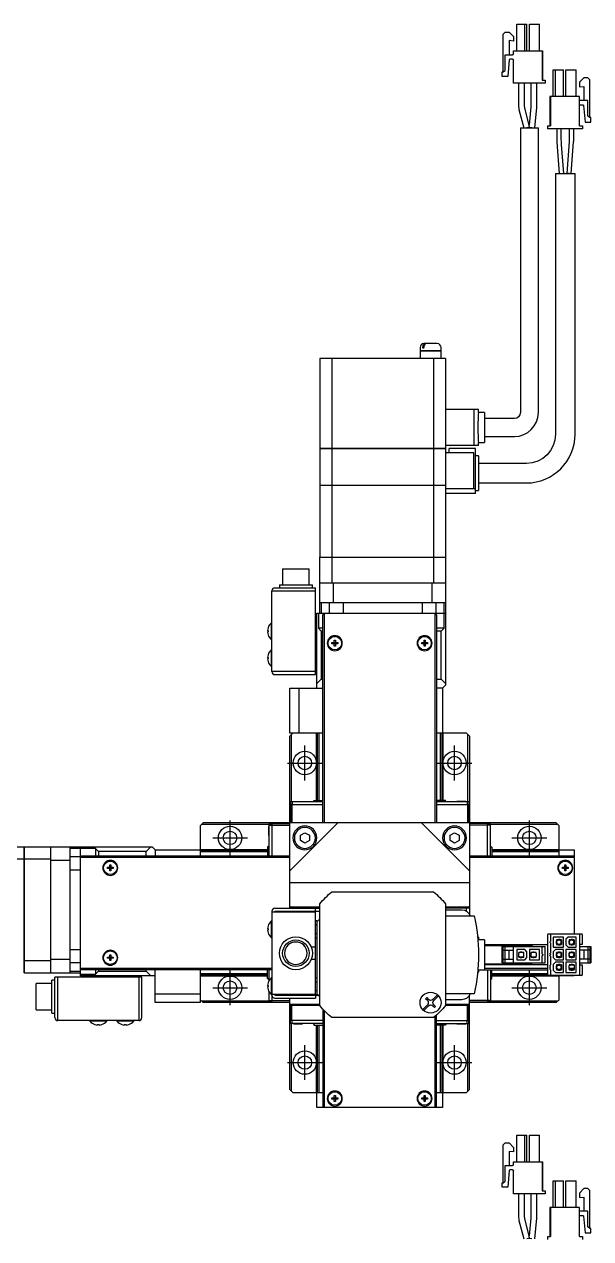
# Model space of a CAD drawing. Extents: x 0 to 1538, y -8 to 1191.
# Drawn here: x 565 to 754.3, y 785.2 to 1190.6 of the extents above; entities that cross this region are included whole.
import ezdxf

# ---------------------------------------------------------------- set-up
doc = ezdxf.new("R2010")
doc.units = 0
doc.header["$LTSCALE"] = 0.5
doc.linetypes.add('CENTER', pattern=[50.8, 31.75, -6.35, 6.35, -6.35])
doc.layers.add('MSM_CENTER', color=1, linetype='CENTER')
doc.layers.add('MSM_CONTINUOUS', color=7, linetype='CONTINUOUS')

msp = doc.modelspace()

# ---------------------------------------------------------------- linework, layer by layer
at = {"layer": 'MSM_CENTER'}
for p, q in [((658.76, 938.15), (658.76, 949.75)), ((708.76, 938.15), (708.76, 949.75)), ((652.96, 943.95), (664.56, 943.95)), ((702.96, 943.95), (714.56, 943.95)), ((633.76, 913.15), (633.76, 924.75)), ((733.76, 913.15), (733.76, 924.75)), ((627.96, 918.95), (639.56, 918.95)), ((727.96, 918.95), (739.56, 918.95)), ((633.76, 863.15), (633.76, 874.75)), ((733.76, 863.15), (733.76, 874.75)), ((627.96, 868.95), (639.56, 868.95)), ((727.96, 868.95), (739.56, 868.95)), ((658.76, 838.15), (658.76, 849.75)), ((708.76, 838.15), (708.76, 849.75)), ((652.96, 843.95), (664.56, 843.95)), ((702.96, 843.95), (714.56, 843.95))]:
    msp.add_line(p, q, dxfattribs=at)
at = {"layer": 'MSM_CONTINUOUS'}
for p, q in [((724.96, 1187.25), (725.66, 1187.95)), ((724.96, 1187.25), (725.66, 1187.95)), ((725.66, 1187.95), (726.96, 1187.95)), ((726.96, 1187.95), (728.46, 1186.45)), ((729.56, 1181.65), (729.56, 1190.55)), ((729.56, 1190.55), (732.96, 1190.55)), ((729.56, 1181.65), (729.56, 1190.55)), ((732.21, 1181.65), (732.21, 1190.55)), ((732.96, 1181.65), (732.96, 1190.55)), ((733.76, 1181.65), (733.76, 1190.55)), ((733.76, 1190.55), (737.16, 1190.55)), ((733.76, 1181.65), (733.76, 1190.55)), ((737.16, 1181.65), (737.16, 1190.55)), ((724.96, 1174.65), (724.96, 1187.25)), ((724.96, 1174.65), (724.96, 1187.25)), ((728.46, 1184.95), (726.96, 1185.09)), ((726.96, 1185.09), (726.96, 1180.4)), ((728.46, 1184.95), (726.96, 1185.09)), ((728.46, 1186.45), (728.46, 1184.95)), ((725.66, 1175.15), (725.66, 1180.4)), ((725.66, 1180.4), (728.16, 1180.4)), ((725.66, 1175.15), (725.66, 1180.4)), ((728.46, 1180.7), (728.46, 1181.65)), ((728.46, 1181.65), (738.31, 1181.65)), ((728.46, 1180.7), (728.46, 1181.65)), ((728.46, 1180.7), (728.46, 1180.7)), ((738.06, 1181.65), (738.06, 1171.95)), ((738.31, 1171.95), (738.31, 1181.65)), ((727.06, 1178.72), (726.58, 1173.15)), ((728.16, 1178.9), (727.26, 1178.9)), ((728.46, 1178.61), (728.46, 1178.6)), ((728.46, 1170.95), (728.46, 1178.6)), ((728.46, 1170.95), (728.46, 1178.6)), ((724.66, 1173.15), (724.66, 1174.65)), ((724.66, 1174.65), (724.96, 1174.65)), ((724.66, 1173.15), (724.66, 1174.65)), ((726.58, 1173.15), (724.66, 1173.15)), ((724.96, 1174.65), (725.66, 1175.15)), ((724.96, 1174.65), (725.66, 1175.15)), ((738.06, 1171.95), (739.06, 1171.95)), ((739.06, 1171.95), (739.06, 1170.95)), ((741.76, 1166.4), (741.76, 1175.3)), ((741.76, 1175.3), (745.16, 1175.3)), ((742.51, 1166.4), (742.51, 1175.3)), ((745.16, 1166.4), (745.16, 1175.3)), ((745.96, 1166.4), (745.96, 1175.3)), ((745.96, 1175.3), (749.36, 1175.3)), ((749.36, 1166.4), (749.36, 1175.3)), ((751.96, 1172.7), (750.46, 1171.2)), ((753.26, 1172.7), (751.96, 1172.7)), ((753.96, 1172), (753.26, 1172.7)), ((753.96, 1159.4), (753.96, 1172)), ((739.06, 1170.95), (728.46, 1170.95)), ((730.09, 1170.95), (730.09, 1163.6)), ((732.09, 1163.6), (732.09, 1170.95)), ((734.29, 1170.95), (734.29, 1163.05)), ((736.29, 1163.05), (736.29, 1170.95)), ((750.46, 1171.2), (750.46, 1169.7)), ((750.46, 1169.7), (751.96, 1169.84)), ((751.96, 1169.84), (751.96, 1165.15)), ((730.09, 1163.6), (730.28, 1162.08)), ((732.22, 1162.59), (732.09, 1163.6)), ((750.46, 1166.4), (740.61, 1166.4)), ((740.61, 1166.4), (740.61, 1156.7)), ((740.86, 1166.4), (740.86, 1156.7)), ((750.46, 1156.7), (750.46, 1166.4)), ((753.26, 1165.15), (750.76, 1165.15)), ((750.76, 1163.65), (751.66, 1163.65)), ((753.26, 1159.9), (753.26, 1165.15)), ((730.28, 1162.08), (731.88, 1155.95)), ((733.7, 1156.9), (732.22, 1162.59)), ((734.28, 1162.95), (733.7, 1156.9)), ((734.29, 1163.05), (734.28, 1162.95)), ((735.62, 1155.95), (736.28, 1162.76)), ((736.28, 1162.76), (736.29, 1163.05)), ((751.86, 1163.47), (752.35, 1157.9)), ((753.96, 1159.4), (753.26, 1159.9)), ((730.76, 1155.95), (736.76, 1155.95)), ((730.76, 1155.95), (730.76, 1060.95)), ((733.76, 1156.17), (732.91, 1155.95)), ((733.63, 1156.14), (733.62, 1156.05)), ((734.61, 1155.95), (733.62, 1156.05)), ((733.76, 1156.17), (733.7, 1156.9)), ((736.76, 1060.95), (736.76, 1155.95)), ((739.86, 1156.7), (739.86, 1155.7)), ((739.86, 1156.7), (740.86, 1156.7)), ((751.46, 1155.7), (739.86, 1155.7)), ((742.89, 1155.7), (742.89, 1152.1)), ((744.39, 1153.08), (744.39, 1155.7)), ((747.09, 1155.7), (747.09, 1152.08)), ((748.59, 1152.08), (748.59, 1155.7)), ((750.46, 1156.7), (751.46, 1156.7)), ((751.46, 1156.7), (751.46, 1155.7)), ((752.35, 1157.9), (754.26, 1157.9)), ((754.26, 1159.4), (753.96, 1159.4)), ((754.26, 1157.9), (754.26, 1159.4)), ((744.49, 1150.44), (744.39, 1153.08)), ((747.06, 1151.39), (746.27, 1140.76)), ((742.92, 1151.25), (743.76, 1140.7)), ((745.26, 1140.76), (744.49, 1150.44)), ((747.77, 1140.7), (748.56, 1151.27)), ((742.51, 1140.7), (749.01, 1140.7)), ((742.51, 1140.7), (742.51, 1053.7)), ((747.01, 1140.7), (746.27, 1140.76)), ((746.27, 1140.76), (746.29, 1140.7)), ((749.01, 1053.7), (749.01, 1140.7)), ((697.26, 1082.65), (697.26, 1081.5)), ((698.12, 1082.45), (698.12, 1082.65)), ((698.47, 1082.45), (698.12, 1082.45)), ((698.47, 1082.45), (698.47, 1082.65)), ((702.96, 1083.95), (698.56, 1083.95)), ((704.26, 1081.5), (704.26, 1082.65)), ((663.76, 1078.95), (663.76, 1049)), ((705.76, 1078.95), (663.76, 1078.95)), ((667.79, 1078.95), (667.79, 1049)), ((704.26, 1081.5), (697.26, 1081.5)), ((697.26, 1081.45), (697.26, 1078.95)), ((704.26, 1081.45), (697.26, 1081.45)), ((697.31, 1081.5), (697.31, 1081.45)), ((701.73, 1078.95), (701.73, 1049)), ((704.21, 1081.45), (704.21, 1081.5)), ((704.26, 1078.95), (704.26, 1081.45)), ((705.76, 1078.95), (705.76, 1049)), ((716.76, 1061.95), (705.76, 1061.95)), ((715.33, 1049.95), (715.33, 1061.95)), ((716.76, 1060.95), (716.76, 1061.95)), ((718.76, 1060.95), (716.76, 1060.95)), ((718.76, 1060.95), (718.76, 1050.95)), ((728.76, 1058.95), (718.76, 1058.95)), ((716.76, 1049.95), (716.76, 1050.95)), ((716.76, 1050.95), (718.76, 1050.95)), ((718.76, 1052.95), (728.76, 1052.95)), ((663.76, 1049), (705.76, 1049)), ((663.76, 1048.95), (663.76, 1036.7)), ((663.76, 1048.95), (705.76, 1048.95)), ((663.81, 1049), (663.81, 1048.95)), ((667.79, 1048.95), (667.79, 1036.7)), ((668.05, 1049), (668.05, 1048.95)), ((701.48, 1049), (701.48, 1048.95)), ((701.73, 1048.95), (701.73, 1036.7)), ((705.71, 1049), (705.71, 1048.95)), ((716.76, 1049.95), (705.76, 1049.95)), ((705.76, 1048.95), (705.76, 1012.7)), ((715.16, 1047.45), (705.76, 1047.45)), ((706.96, 1047.45), (706.96, 1048.95)), ((715.76, 1048.95), (706.96, 1048.95)), ((715.16, 1035.45), (715.16, 1047.45)), ((715.76, 1033.95), (715.76, 1048.95)), ((716.76, 1046.52), (715.76, 1046.52)), ((716.76, 1046.52), (716.76, 1034.88)), ((732.76, 1043.95), (716.76, 1043.95)), ((663.76, 1036.7), (705.76, 1036.7)), ((663.76, 1036.65), (663.76, 1012.7)), ((663.76, 1036.65), (705.76, 1036.65)), ((663.81, 1036.7), (663.81, 1036.65)), ((667.79, 1036.65), (667.79, 1012.7)), ((668.05, 1036.7), (668.05, 1036.65)), ((701.48, 1036.7), (701.48, 1036.65)), ((701.73, 1036.65), (701.73, 1012.7)), ((705.71, 1036.7), (705.71, 1036.65)), ((715.76, 1035.45), (705.76, 1035.45)), ((715.76, 1033.95), (705.76, 1033.95)), ((715.76, 1034.88), (716.76, 1034.88)), ((716.76, 1037.45), (732.76, 1037.45)), ((663.76, 1012.7), (705.76, 1012.7)), ((663.76, 1012.65), (705.76, 1012.65)), ((663.76, 993.95), (663.76, 1012.65)), ((663.81, 1012.7), (663.81, 1012.65)), ((667.79, 1012.65), (667.79, 1003.95)), ((668.05, 1012.7), (668.05, 1012.65)), ((701.48, 1012.7), (701.48, 1012.65)), ((701.73, 1012.65), (701.73, 1003.95)), ((705.71, 1012.7), (705.71, 1012.65)), ((705.76, 1012.65), (705.76, 969.95)), ((651.34, 1008.75), (660.19, 1008.75)), ((651.34, 1008.75), (651.34, 1003.45)), ((660.19, 1003.45), (660.19, 1008.75)), ((647.76, 974.45), (647.76, 1001.45)), ((647.76, 1001.45), (662.26, 1001.45)), ((648.76, 1002.45), (662.26, 1002.45)), ((650.26, 1003.45), (661.26, 1003.45)), ((650.26, 1003.45), (650.26, 1002.45)), ((661.26, 1002.45), (661.26, 1003.45)), ((662.26, 973.45), (662.26, 1002.45)), ((705.76, 1003.95), (663.76, 1003.95)), ((668.26, 1003.95), (668.26, 997.45)), ((701.26, 997.45), (701.26, 1003.95)), ((705.76, 997.45), (663.76, 997.45)), ((664.26, 997.45), (664.26, 993.95)), ((667.03, 993.95), (667.03, 997.45)), ((671.5, 997.45), (671.5, 993.95)), ((698.03, 993.95), (698.03, 997.45)), ((702.5, 997.45), (702.5, 993.95)), ((705.26, 988.95), (705.26, 997.45)), ((662.26, 993.45), (662.76, 993.45)), ((662.76, 993.95), (705.76, 993.95)), ((662.76, 968.95), (662.76, 993.95)), ((663.26, 993.95), (663.26, 988.95)), ((665.26, 993.95), (664.76, 993.45)), ((664.76, 923.95), (664.76, 993.45)), ((665.26, 993.95), (665.26, 923.95)), ((702.26, 923.95), (702.26, 993.95)), ((702.76, 993.45), (702.26, 993.95)), ((702.76, 993.45), (702.76, 923.95)), ((647.6, 985.1), (647.6, 990.8)), ((647.76, 990.8), (647.6, 990.8)), ((662.26, 990.45), (662.76, 990.45)), ((646.28, 988.21), (646.46, 988.21)), ((646.46, 987.69), (646.28, 987.69)), ((646.45, 989.11), (646.46, 989.11)), ((646.46, 986.8), (646.45, 986.8)), ((646.46, 988.21), (646.46, 987.69)), ((662.26, 987.95), (662.76, 987.95)), ((662.26, 985.45), (662.76, 985.45)), ((663.26, 988.95), (664.26, 987.95)), ((664.76, 988.95), (663.26, 988.95)), ((664.26, 987.95), (664.26, 971.95)), ((664.76, 987.95), (664.26, 987.95)), ((705.26, 988.95), (702.76, 988.95)), ((704.26, 987.95), (702.76, 987.95)), ((704.26, 987.95), (705.26, 988.95)), ((704.26, 971.95), (704.26, 987.95)), ((647.6, 985.1), (647.76, 985.1)), ((647.6, 976.1), (647.6, 981.8)), ((647.76, 981.8), (647.6, 981.8)), ((662.26, 981.45), (662.76, 981.45)), ((667.79, 983.77), (667.79, 984.13)), ((667.79, 984.13), (668.58, 984.13)), ((668.58, 983.77), (667.79, 983.77)), ((668.57, 983.77), (668.57, 984.13)), ((668.58, 984.93), (668.94, 984.93)), ((668.58, 984.13), (668.58, 984.93)), ((668.58, 984.15), (668.94, 984.15)), ((668.58, 982.98), (668.58, 983.77)), ((668.94, 983.76), (668.58, 983.76)), ((668.94, 982.98), (668.58, 982.98)), ((668.94, 984.93), (668.94, 984.13)), ((668.94, 984.13), (669.74, 984.13)), ((668.94, 983.77), (668.94, 982.98)), ((669.74, 983.77), (668.94, 983.77)), ((668.96, 984.13), (668.96, 983.77)), ((669.74, 984.13), (669.74, 983.77)), ((697.79, 983.77), (697.79, 984.13)), ((697.79, 984.13), (698.58, 984.13)), ((698.58, 983.77), (697.79, 983.77)), ((698.57, 983.77), (698.57, 984.13)), ((698.58, 984.93), (698.94, 984.93)), ((698.58, 984.13), (698.58, 984.93)), ((698.58, 984.15), (698.94, 984.15)), ((698.58, 982.98), (698.58, 983.77)), ((698.94, 983.76), (698.58, 983.76)), ((698.94, 982.98), (698.58, 982.98)), ((698.94, 984.93), (698.94, 984.13)), ((698.94, 984.13), (699.74, 984.13)), ((698.94, 983.77), (698.94, 982.98)), ((699.74, 983.77), (698.94, 983.77)), ((698.96, 984.13), (698.96, 983.77)), ((699.74, 984.13), (699.74, 983.77)), ((646.28, 979.21), (646.46, 979.21)), ((646.46, 978.69), (646.28, 978.69)), ((646.45, 980.11), (646.46, 980.11)), ((646.46, 977.8), (646.45, 977.8)), ((646.46, 979.21), (646.46, 978.69)), ((662.26, 978.95), (662.76, 978.95)), ((647.6, 976.1), (647.76, 976.1)), ((662.76, 974.45), (647.76, 974.45)), ((648.76, 973.45), (662.26, 973.45)), ((662.26, 976.45), (662.76, 976.45)), ((653.76, 953.95), (653.76, 968.95)), ((653.76, 968.95), (664.76, 968.95)), ((656.76, 968.95), (656.76, 953.95)), ((662.76, 970.45), (664.26, 971.95)), ((664.26, 971.95), (664.76, 971.95)), ((702.76, 971.95), (704.26, 971.95)), ((704.76, 968.95), (702.76, 968.95)), ((704.26, 971.95), (705.76, 970.45)), ((704.76, 968.95), (705.76, 969.95)), ((704.76, 968.95), (704.76, 953.95)), ((664.76, 953.95), (653.76, 953.95)), ((654.26, 953.45), (653.76, 952.95)), ((653.76, 895.45), (653.76, 952.95)), ((654.76, 953.95), (654.26, 953.45)), ((654.26, 930.95), (654.26, 953.45)), ((662.66, 931.45), (662.66, 953.95)), ((662.96, 931.45), (662.96, 953.95)), ((663.47, 953.95), (663.47, 931.45)), ((712.76, 953.95), (702.76, 953.95)), ((704.06, 931.45), (704.06, 953.95)), ((704.56, 953.95), (704.56, 931.45)), ((704.86, 953.95), (704.86, 931.45)), ((713.26, 953.45), (712.76, 953.95)), ((713.26, 930.95), (713.26, 953.45)), ((713.76, 952.95), (713.26, 953.45)), ((713.76, 952.95), (713.76, 893.48)), ((653.96, 929.95), (653.96, 923.95)), ((664.76, 929.95), (653.96, 929.95)), ((654.01, 930.95), (654.01, 929.95)), ((664.76, 930.95), (654.01, 930.95)), ((654.46, 929.95), (654.46, 923.95)), ((654.51, 930.95), (654.51, 929.95)), ((657.96, 931), (654.96, 931)), ((654.96, 931), (654.96, 930.95)), ((657.96, 930.95), (657.96, 931)), ((661.53, 930.95), (661.83, 931.45)), ((661.83, 931.45), (664.76, 931.45)), ((705.69, 931.45), (702.76, 931.45)), ((713.51, 930.95), (702.76, 930.95)), ((713.56, 929.95), (702.76, 929.95)), ((705.99, 930.95), (705.69, 931.45)), ((712.56, 931.05), (709.56, 931.05)), ((709.56, 931.05), (709.56, 930.95)), ((712.56, 930.95), (712.56, 931.05)), ((713.01, 930.95), (713.01, 929.95)), ((713.06, 929.95), (713.06, 923.95)), ((713.51, 930.95), (713.51, 929.95)), ((713.56, 929.95), (713.56, 923.95)), ((624.26, 923.45), (623.76, 922.95)), ((623.76, 922.95), (623.76, 912.95)), ((624.76, 923.95), (624.26, 923.45)), ((646.76, 923.45), (624.26, 923.45)), ((742.76, 923.95), (624.76, 923.95)), ((646.66, 922.75), (646.66, 919.75)), ((646.76, 922.75), (646.66, 922.75)), ((646.76, 923.7), (647.76, 923.7)), ((646.76, 923.7), (646.76, 912.95)), ((646.76, 923.2), (647.76, 923.2)), ((647.76, 923.75), (653.76, 923.75)), ((647.76, 923.75), (647.76, 912.95)), ((647.76, 923.25), (653.76, 923.25)), ((653.76, 907.95), (669.76, 923.95)), ((657.26, 919.82), (658.76, 920.69)), ((658.76, 920.69), (660.26, 919.82)), ((697.76, 923.95), (713.76, 907.95)), ((707.26, 919.82), (708.76, 920.69)), ((708.76, 920.69), (710.26, 919.82)), ((719.76, 923.75), (713.76, 923.75)), ((719.76, 923.25), (713.76, 923.25)), ((719.76, 912.95), (719.76, 923.75)), ((720.76, 923.7), (719.76, 923.7)), ((720.76, 923.2), (719.76, 923.2)), ((720.76, 912.95), (720.76, 923.7)), ((743.26, 923.45), (720.76, 923.45)), ((720.81, 922.75), (720.76, 922.75)), ((720.81, 919.75), (720.81, 922.75)), ((743.76, 922.95), (742.76, 923.95)), ((743.76, 912.95), (743.76, 922.95)), ((646.66, 919.75), (646.76, 919.75)), ((657.26, 918.09), (657.26, 919.82)), ((658.76, 917.22), (657.26, 918.09)), ((660.26, 918.09), (658.76, 917.22)), ((660.26, 919.82), (660.26, 918.09)), ((707.26, 918.09), (707.26, 919.82)), ((708.76, 917.22), (707.26, 918.09)), ((710.26, 918.09), (708.76, 917.22)), ((710.26, 919.82), (710.26, 918.09)), ((720.76, 919.75), (720.81, 919.75)), ((528.76, 915.95), (565.01, 915.95)), ((565.01, 873.95), (565.01, 915.95)), ((565.01, 915.9), (565.06, 915.9)), ((565.06, 915.95), (607.76, 915.95)), ((565.06, 873.95), (565.06, 915.95)), ((573.76, 915.95), (573.76, 873.95)), ((580.26, 915.95), (580.26, 873.95)), ((588.76, 915.45), (580.26, 915.45)), ((580.26, 912.69), (583.76, 912.69)), ((583.76, 872.95), (583.76, 915.95)), ((584.26, 912.95), (583.76, 912.45)), ((653.76, 912.45), (583.76, 912.45)), ((584.26, 912.95), (653.76, 912.95)), ((588.76, 915.45), (588.76, 912.95)), ((589.76, 914.45), (588.76, 915.45)), ((589.76, 914.45), (589.76, 912.95)), ((605.76, 914.45), (589.76, 914.45)), ((605.76, 914.45), (607.26, 915.95)), ((605.76, 912.95), (605.76, 914.45)), ((608.76, 914.95), (607.76, 915.95)), ((608.76, 914.95), (608.76, 912.95)), ((608.76, 914.95), (623.76, 914.95)), ((623.76, 915.05), (646.26, 915.05)), ((623.76, 914.75), (646.26, 914.75)), ((646.26, 914.25), (623.76, 914.25)), ((646.76, 916.18), (646.26, 915.88)), ((646.26, 915.88), (646.26, 912.95)), ((713.76, 912.95), (748.76, 912.95)), ((748.76, 912.45), (713.76, 912.45)), ((720.76, 916.18), (721.26, 915.88)), ((721.26, 915.88), (721.26, 912.95)), ((721.26, 915.05), (743.76, 915.05)), ((721.26, 914.75), (743.76, 914.75)), ((743.76, 914.25), (721.26, 914.25)), ((743.76, 914.95), (748.76, 914.95)), ((748.76, 912.45), (748.26, 912.95)), ((748.76, 914.95), (748.76, 886.85)), ((541.06, 911.92), (565.01, 911.92)), ((565.01, 911.67), (565.06, 911.67)), ((565.06, 911.92), (573.76, 911.92)), ((580.26, 911.45), (573.76, 911.45)), ((583.76, 908.22), (580.26, 908.22)), ((592.79, 909.13), (593.58, 909.13)), ((592.79, 908.77), (592.79, 909.13)), ((593.58, 908.77), (592.79, 908.77)), ((593.57, 908.77), (593.57, 909.13)), ((593.58, 909.93), (593.94, 909.93)), ((593.58, 909.13), (593.58, 909.93)), ((593.58, 909.15), (593.94, 909.15)), ((593.58, 907.98), (593.58, 908.77)), ((593.94, 908.76), (593.58, 908.76)), ((593.94, 909.93), (593.94, 909.13)), ((593.94, 909.13), (594.74, 909.13)), ((593.94, 908.77), (593.94, 907.98)), ((594.74, 908.77), (593.94, 908.77)), ((593.96, 909.13), (593.96, 908.77)), ((594.74, 909.13), (594.74, 908.77)), ((744.79, 909.13), (745.58, 909.13)), ((744.79, 908.77), (744.79, 909.13)), ((745.58, 908.77), (744.79, 908.77)), ((745.57, 908.77), (745.57, 909.13)), ((745.58, 909.93), (745.94, 909.93)), ((745.58, 909.13), (745.58, 909.93)), ((745.58, 909.15), (745.94, 909.15)), ((745.58, 907.98), (745.58, 908.77)), ((745.94, 908.76), (745.58, 908.76)), ((745.94, 909.93), (745.94, 909.13)), ((745.94, 909.13), (746.74, 909.13)), ((745.94, 908.77), (745.94, 907.98)), ((746.74, 908.77), (745.94, 908.77)), ((745.96, 909.13), (745.96, 908.77)), ((746.74, 909.13), (746.74, 908.77)), ((593.94, 907.98), (593.58, 907.98)), ((745.94, 907.98), (745.58, 907.98)), ((713.76, 903.95), (653.76, 903.95)), ((667.79, 900.95), (701.73, 900.95)), ((653.76, 895.95), (663.76, 895.95)), ((654.76, 895.45), (654.97, 895.95)), ((663.76, 895.65), (663.46, 895.95)), ((663.76, 862.98), (663.76, 896.92)), ((705.76, 896.92), (705.76, 862.98)), ((705.76, 895.95), (713.76, 895.95)), ((712.56, 895.95), (712.76, 895.45)), ((647.76, 894.45), (647.76, 864.15)), ((647.76, 894.25), (662.26, 894.25)), ((648.76, 895.45), (663.76, 895.45)), ((648.76, 894.45), (663.76, 894.45)), ((648.76, 894.45), (648.76, 894.25)), ((653.76, 894.25), (653.76, 894.45)), ((654.76, 894.45), (654.56, 894.25)), ((662.26, 894.45), (662.26, 895.45)), ((662.26, 866.65), (662.26, 894.25)), ((713.76, 895.45), (705.76, 895.45)), ((705.76, 894.95), (711.18, 894.95)), ((705.76, 892.95), (715.33, 892.95)), ((712.76, 894.5), (712.76, 895.45)), ((646.28, 888.71), (646.46, 888.71)), ((646.46, 888.19), (646.28, 888.19)), ((646.45, 889.61), (646.46, 889.61)), ((646.46, 888.71), (646.46, 888.19)), ((647.6, 885.6), (647.6, 891.3)), ((647.76, 891.3), (647.6, 891.3)), ((662.26, 891.34), (662.76, 891.34)), ((662.26, 889.9), (662.76, 889.9)), ((663.26, 891.45), (662.76, 890.95)), ((662.76, 891.34), (662.76, 866.57)), ((663.76, 891.45), (663.26, 891.45)), ((646.46, 887.3), (646.45, 887.3)), ((647.6, 885.6), (647.76, 885.6)), ((662.26, 887.01), (662.76, 887.01)), ((662.26, 885.57), (662.76, 885.57)), ((716.76, 885.77), (716.48, 885.77)), ((718.76, 884.95), (716.55, 884.95)), ((716.76, 885.77), (716.76, 884.95)), ((718.76, 884.95), (718.76, 874.95)), ((739.86, 886.55), (739.86, 873.35)), ((751.16, 886.85), (740.16, 886.85)), ((740.86, 886.85), (740.86, 884.4)), ((740.86, 883.9), (740.86, 880.48)), ((741.76, 885.85), (741.76, 882.45)), ((745.16, 885.85), (741.76, 885.85)), ((743.14, 884.9), (742.76, 884.53)), ((742.76, 884.53), (742.76, 883.78)), ((742.76, 883.78), (742.86, 883.68)), ((743.51, 884.95), (742.86, 884.95)), ((742.86, 884.95), (742.86, 884.63)), ((742.92, 883.94), (743.05, 883.49)), ((744.51, 884.9), (743.14, 884.9)), ((744.01, 885.05), (743.51, 885.05)), ((743.51, 885.05), (743.51, 884.9)), ((744.01, 885.05), (744.01, 884.9)), ((744.51, 884.95), (744.01, 884.95)), ((744.51, 883.84), (744.36, 884.37)), ((744.51, 884.95), (744.51, 883.35)), ((745.16, 882.45), (745.16, 885.85)), ((746.71, 885.85), (745.96, 885.1)), ((745.96, 885.1), (745.96, 883.2)), ((749.36, 885.85), (746.71, 885.85)), ((747.06, 884.63), (746.96, 884.53)), ((746.96, 884.53), (746.96, 883.78)), ((747.12, 884.36), (746.96, 883.81)), ((746.96, 883.78), (747.06, 883.68)), ((747.71, 884.95), (747.06, 884.95)), ((747.06, 884.95), (747.06, 884.63)), ((747.34, 884.9), (747.06, 884.63)), ((748.71, 884.9), (747.34, 884.9)), ((748.21, 885.05), (747.71, 885.05)), ((747.71, 885.05), (747.71, 884.9)), ((748.21, 885.05), (748.21, 884.9)), ((748.71, 884.95), (748.21, 884.95)), ((748.41, 883.4), (748.56, 883.95)), ((748.71, 884.95), (748.71, 883.35)), ((749.36, 882.45), (749.36, 885.85)), ((750.46, 886.85), (750.46, 873.05)), ((751.46, 883.45), (751.46, 886.55)), ((580.26, 881.69), (583.76, 881.69)), ((593.58, 879.93), (593.94, 879.93)), ((593.58, 879.13), (593.58, 879.93)), ((593.94, 879.93), (593.94, 879.13)), ((662.26, 882.45), (660.89, 882.45)), ((739.86, 883.2), (718.76, 883.2)), ((733.76, 882.95), (718.76, 882.95)), ((724.66, 877.25), (724.66, 882.65)), ((724.66, 882.65), (739.06, 882.65)), ((724.96, 877.25), (724.96, 882.65)), ((724.96, 881.45), (728.46, 881.45)), ((725.66, 877.25), (725.66, 882.65)), ((726.96, 878.45), (726.96, 881.45)), ((728.46, 877.25), (728.46, 882.65)), ((728.76, 882.95), (728.76, 882.65)), ((732.21, 881.65), (729.56, 881.65)), ((729.56, 881.65), (729.56, 878.25)), ((730.71, 880.75), (730.21, 880.75)), ((730.21, 879.15), (730.21, 880.75)), ((731.59, 880.7), (730.21, 880.7)), ((731.21, 880.85), (730.71, 880.85)), ((730.71, 880.7), (730.71, 880.85)), ((730.76, 883.2), (730.76, 882.95)), ((731.21, 880.7), (731.21, 880.85)), ((731.86, 880.75), (731.21, 880.75)), ((731.96, 880.33), (731.59, 880.7)), ((731.86, 880.43), (731.86, 880.75)), ((731.96, 879.58), (731.96, 880.33)), ((732.96, 880.9), (732.21, 881.65)), ((732.96, 879), (732.96, 880.9)), ((737.16, 881.65), (733.76, 881.65)), ((733.76, 881.65), (733.76, 878.25)), ((734.91, 880.75), (734.41, 880.75)), ((734.41, 879.15), (734.41, 880.75)), ((735.79, 880.7), (734.41, 880.7)), ((735.41, 880.85), (734.91, 880.85)), ((734.91, 880.7), (734.91, 880.85)), ((735.41, 880.7), (735.41, 880.85)), ((736.06, 880.75), (735.41, 880.75)), ((736.16, 880.33), (735.79, 880.7)), ((736.06, 880.43), (736.06, 880.75)), ((736.16, 879.58), (736.16, 880.33)), ((737.16, 878.25), (737.16, 881.65)), ((738.06, 880.2), (738.06, 882.65)), ((739.06, 877.25), (739.06, 882.65)), ((740.86, 879.98), (740.86, 879.93)), ((741.76, 882.45), (745.16, 882.45)), ((742.51, 881.65), (741.76, 880.9)), ((741.76, 880.9), (741.76, 879)), ((745.16, 881.65), (742.51, 881.65)), ((743.14, 880.7), (742.76, 880.33)), ((742.76, 880.33), (742.76, 879.58)), ((742.86, 883.68), (742.86, 883.35)), ((742.86, 883.68), (743.14, 883.4)), ((742.86, 883.35), (743.51, 883.35)), ((743.51, 880.75), (742.86, 880.75)), ((742.86, 880.75), (742.86, 880.43)), ((743.14, 883.4), (744.51, 883.4)), ((744.51, 880.7), (743.14, 880.7)), ((743.51, 883.4), (743.51, 883.25)), ((743.51, 883.25), (744.01, 883.25)), ((744.01, 880.85), (743.51, 880.85)), ((743.51, 880.85), (743.51, 880.7)), ((744.01, 883.25), (744.01, 883.4)), ((744.01, 883.35), (744.51, 883.35)), ((744.01, 880.85), (744.01, 880.7)), ((744.51, 880.75), (744.01, 880.75)), ((744.51, 880.7), (744.43, 880.7)), ((744.51, 880.75), (744.51, 879.15)), ((745.16, 878.25), (745.16, 881.65)), ((745.96, 883.2), (746.71, 882.45)), ((749.36, 881.65), (745.96, 881.65)), ((745.96, 881.65), (745.96, 878.25)), ((746.71, 882.45), (749.36, 882.45)), ((747.06, 880.43), (746.96, 880.33)), ((746.96, 880.33), (746.96, 879.58)), ((747.06, 883.68), (747.06, 883.35)), ((747.06, 883.68), (747.34, 883.4)), ((747.06, 883.35), (747.71, 883.35)), ((747.71, 880.75), (747.06, 880.75)), ((747.06, 880.75), (747.06, 880.43)), ((747.34, 880.7), (747.06, 880.43)), ((747.34, 883.4), (748.71, 883.4)), ((748.71, 880.7), (747.34, 880.7)), ((747.71, 883.4), (747.71, 883.25)), ((747.71, 883.25), (748.21, 883.25)), ((748.21, 880.85), (747.71, 880.85)), ((747.71, 880.85), (747.71, 880.7)), ((748.21, 883.25), (748.21, 883.4)), ((748.21, 883.35), (748.71, 883.35)), ((748.21, 880.85), (748.21, 880.7)), ((748.71, 880.75), (748.21, 880.75)), ((748.71, 880.75), (748.71, 879.15)), ((749.36, 878.25), (749.36, 881.65)), ((750.46, 883.45), (751.46, 883.45)), ((750.46, 882.65), (754.26, 882.65)), ((753.96, 881.45), (750.46, 881.45)), ((751.96, 881.45), (751.96, 878.45)), ((753.26, 882.65), (753.26, 877.25)), ((753.96, 882.65), (753.96, 877.25)), ((754.26, 882.65), (754.26, 877.25)), ((565.01, 878.24), (565.06, 878.24)), ((565.06, 877.98), (573.76, 877.98)), ((573.76, 878.45), (580.26, 878.45)), ((583.76, 877.22), (580.26, 877.22)), ((592.79, 879.13), (593.58, 879.13)), ((592.79, 878.77), (592.79, 879.13)), ((593.58, 878.77), (592.79, 878.77)), ((593.57, 878.77), (593.57, 879.13)), ((593.58, 879.15), (593.94, 879.15)), ((593.58, 877.98), (593.58, 878.77)), ((593.94, 878.76), (593.58, 878.76)), ((593.94, 877.98), (593.58, 877.98)), ((593.94, 879.13), (594.74, 879.13)), ((593.94, 878.77), (593.94, 877.98)), ((594.74, 878.77), (593.94, 878.77)), ((593.96, 879.13), (593.96, 878.77)), ((594.74, 879.13), (594.74, 878.77)), ((660.89, 878.45), (662.26, 878.45)), ((718.76, 876.95), (733.76, 876.95)), ((718.76, 876.7), (739.86, 876.7)), ((724.66, 877.25), (739.06, 877.25)), ((724.96, 878.45), (728.46, 878.45)), ((728.76, 877.25), (728.76, 876.95)), ((729.56, 878.25), (732.21, 878.25)), ((730.21, 879.2), (731.59, 879.2)), ((730.21, 879.15), (730.71, 879.15)), ((730.71, 879.2), (730.71, 879.05)), ((730.71, 879.05), (731.21, 879.05)), ((730.76, 876.95), (730.76, 876.7)), ((731.21, 879.05), (731.21, 879.2)), ((731.21, 879.15), (731.86, 879.15)), ((731.59, 879.2), (731.96, 879.58)), ((731.86, 879.15), (731.86, 879.48)), ((732.21, 878.25), (732.96, 879)), ((733.76, 878.25), (737.16, 878.25)), ((734.41, 879.2), (735.79, 879.2)), ((734.41, 879.15), (734.91, 879.15)), ((734.91, 879.2), (734.91, 879.05)), ((734.91, 879.05), (735.41, 879.05)), ((735.41, 879.05), (735.41, 879.2)), ((735.41, 879.15), (736.06, 879.15)), ((735.79, 879.2), (736.16, 879.58)), ((736.06, 879.15), (736.06, 879.48)), ((738.06, 877.25), (738.06, 879.7)), ((740.86, 879.43), (740.86, 876.55)), ((740.86, 876.05), (740.86, 876)), ((741.76, 879), (742.51, 878.25)), ((742.51, 877.45), (741.76, 876.7)), ((741.76, 876.7), (741.76, 874.8)), ((742.51, 878.25), (745.16, 878.25)), ((745.16, 877.45), (742.51, 877.45)), ((742.76, 879.58), (743.14, 879.2)), ((743.14, 876.5), (742.76, 876.13)), ((742.76, 876.13), (742.76, 875.38)), ((742.86, 879.48), (742.86, 879.15)), ((742.86, 879.15), (743.51, 879.15)), ((743.51, 876.55), (742.86, 876.55)), ((742.86, 876.55), (742.86, 876.23)), ((742.92, 875.97), (743.05, 876.42)), ((743.14, 879.2), (744.51, 879.2)), ((744.51, 876.5), (743.14, 876.5)), ((743.51, 879.2), (743.51, 879.05)), ((743.51, 879.05), (744.01, 879.05)), ((744.01, 876.65), (743.51, 876.65)), ((743.51, 876.65), (743.51, 876.5)), ((744.01, 879.05), (744.01, 879.2)), ((744.01, 879.15), (744.51, 879.15)), ((744.01, 876.65), (744.01, 876.5)), ((744.51, 876.55), (744.01, 876.55)), ((744.51, 876.07), (744.36, 875.54)), ((744.51, 879.21), (744.43, 879.2)), ((744.51, 876.55), (744.51, 874.95)), ((745.16, 874.05), (745.16, 877.45)), ((745.96, 878.25), (749.36, 878.25)), ((749.36, 877.45), (745.96, 877.45)), ((745.96, 877.45), (745.96, 874.05)), ((746.96, 879.58), (747.34, 879.2)), ((747.34, 876.5), (746.96, 876.13)), ((746.96, 876.13), (746.96, 875.38)), ((747.06, 879.48), (747.06, 879.15)), ((747.06, 879.15), (747.71, 879.15)), ((747.71, 876.55), (747.06, 876.55)), ((747.06, 876.55), (747.06, 876.23)), ((747.34, 879.2), (748.71, 879.2)), ((748.71, 876.5), (747.34, 876.5)), ((747.71, 879.2), (747.71, 879.05)), ((747.71, 879.05), (748.21, 879.05)), ((747.71, 876.65), (747.71, 876.5)), ((748.21, 876.65), (747.71, 876.65)), ((748.21, 879.05), (748.21, 879.2)), ((748.21, 879.15), (748.71, 879.15)), ((748.21, 876.65), (748.21, 876.5)), ((748.71, 876.55), (748.21, 876.55)), ((748.71, 876.55), (748.71, 874.95)), ((749.36, 874.05), (749.36, 877.45)), ((753.96, 878.45), (750.46, 878.45)), ((750.46, 877.25), (754.26, 877.25)), ((751.46, 876.45), (750.46, 876.45)), ((751.46, 873.35), (751.46, 876.45)), ((565.01, 874), (565.06, 874)), ((565.06, 873.95), (583.76, 873.95)), ((604.26, 872.45), (575.26, 872.45)), ((575.26, 858.95), (575.26, 872.45)), ((576.26, 857.95), (576.26, 872.45)), ((580.26, 874.45), (583.76, 874.45)), ((583.76, 875.45), (647.76, 875.45)), ((583.76, 875.45), (584.26, 874.95)), ((583.76, 873.45), (588.76, 873.45)), ((608.76, 872.95), (583.76, 872.95)), ((647.76, 874.95), (584.26, 874.95)), ((584.26, 872.45), (584.26, 872.95)), ((587.26, 872.45), (587.26, 872.95)), ((588.76, 874.95), (588.76, 873.45)), ((588.76, 873.45), (589.76, 874.45)), ((589.76, 874.95), (589.76, 874.45)), ((589.76, 874.45), (605.76, 874.45)), ((589.76, 872.45), (589.76, 872.95)), ((592.26, 872.45), (592.26, 872.95)), ((596.26, 872.45), (596.26, 872.95)), ((598.76, 872.45), (598.76, 872.95)), ((601.26, 872.45), (601.26, 872.95)), ((603.26, 872.95), (603.26, 857.95)), ((604.26, 858.95), (604.26, 872.45)), ((605.76, 874.45), (605.76, 874.95)), ((607.26, 872.95), (605.76, 874.45)), ((608.76, 863.95), (608.76, 874.95)), ((623.76, 874.95), (623.76, 863.95)), ((623.76, 873.66), (646.26, 873.66)), ((646.26, 873.15), (623.76, 873.15)), ((646.26, 872.85), (623.76, 872.85)), ((646.26, 872.02), (646.26, 874.95)), ((646.76, 871.72), (646.26, 872.02)), ((646.76, 874.95), (646.76, 871.31)), ((647.6, 866.6), (647.6, 872.3)), ((647.76, 872.3), (647.6, 872.3)), ((662.26, 872.34), (662.76, 872.34)), ((716.48, 874.13), (716.76, 874.13)), ((716.55, 874.95), (739.86, 874.95)), ((716.76, 874.95), (716.76, 874.13)), ((718.76, 875.45), (739.86, 875.45)), ((719.76, 874.95), (719.76, 864.15)), ((720.76, 874.95), (720.76, 864.2)), ((720.76, 871.72), (721.26, 872.02)), ((721.26, 872.02), (721.26, 874.95)), ((721.26, 873.66), (739.86, 873.66)), ((739.94, 873.15), (721.26, 873.15)), ((743.76, 872.85), (721.26, 872.85)), ((751.16, 873.05), (740.16, 873.05)), ((740.86, 875.5), (740.86, 875.45)), ((740.86, 874.95), (740.86, 873.05)), ((741.76, 874.8), (742.51, 874.05)), ((742.51, 874.05), (745.16, 874.05)), ((742.76, 875.45), (742.95, 875.45)), ((742.76, 875.38), (742.86, 875.28)), ((742.86, 875.28), (742.86, 874.95)), ((742.86, 875.28), (743.14, 875)), ((742.86, 874.95), (743.51, 874.95)), ((743.14, 875), (744.51, 875)), ((743.51, 875), (743.51, 874.85)), ((743.51, 874.85), (744.01, 874.85)), ((743.76, 864.95), (743.76, 873.05)), ((748.76, 872.95), (743.76, 872.95)), ((744.01, 874.85), (744.01, 875)), ((744.01, 874.95), (744.51, 874.95)), ((744.33, 875.45), (744.51, 875.45)), ((745.96, 874.05), (749.36, 874.05)), ((746.96, 875.45), (748.71, 875.45)), ((746.96, 875.38), (747.34, 875)), ((747.06, 875.28), (747.06, 874.95)), ((747.06, 874.95), (747.71, 874.95)), ((747.34, 875), (748.71, 875)), ((747.71, 875), (747.71, 874.85)), ((747.71, 874.85), (748.21, 874.85)), ((748.21, 874.85), (748.21, 875)), ((748.21, 874.95), (748.71, 874.95)), ((748.31, 875), (748.71, 875.4)), ((748.76, 873.05), (748.76, 872.95)), ((568.96, 861.53), (568.96, 870.38)), ((574.26, 870.38), (568.96, 870.38)), ((574.26, 860.45), (574.26, 871.45)), ((575.26, 871.45), (574.26, 871.45)), ((646.28, 869.71), (646.46, 869.71)), ((646.46, 869.19), (646.28, 869.19)), ((646.45, 870.61), (646.46, 870.61)), ((646.46, 868.3), (646.45, 868.3)), ((646.46, 869.71), (646.46, 869.19)), ((646.71, 867.69), (646.71, 865.15)), ((646.76, 867.6), (646.76, 864.2)), ((662.26, 870.9), (662.76, 870.9)), ((662.26, 868.01), (662.76, 868.01)), ((720.86, 868.15), (720.76, 868.15)), ((720.86, 865.15), (720.86, 868.15)), ((608.76, 866.95), (623.76, 866.95)), ((623.76, 863.95), (608.76, 863.95)), ((623.76, 864.95), (624.76, 863.95)), ((646.76, 864.45), (624.26, 864.45)), ((653.76, 863.95), (624.76, 863.95)), ((646.71, 865.15), (646.76, 865.15)), ((646.76, 864.7), (647.76, 864.7)), ((646.76, 864.2), (647.76, 864.2)), ((647.6, 866.6), (647.76, 866.6)), ((662.26, 866.65), (647.76, 866.65)), ((647.76, 864.65), (653.76, 864.65)), ((647.76, 864.15), (653.76, 864.15)), ((648.76, 866.65), (648.76, 866.45)), ((648.76, 866.57), (662.76, 866.57)), ((648.76, 866.45), (663.76, 866.45)), ((648.76, 865.45), (662.26, 865.45)), ((653.76, 866.57), (653.76, 866.45)), ((653.76, 834.95), (653.76, 865.45)), ((654.46, 866.45), (654.35, 866.57)), ((654.51, 866.55), (654.5, 866.57)), ((663.16, 866.55), (654.51, 866.55)), ((662.26, 866.45), (662.26, 865.45)), ((662.76, 866.95), (663.76, 865.95)), ((699.1, 865.26), (699.46, 865.62)), ((699.7, 864.66), (699.1, 865.26)), ((699.46, 865.62), (700.06, 865.02)), ((701.47, 865.02), (702.13, 865.68)), ((702.49, 865.32), (701.82, 864.66)), ((702.13, 865.68), (703.06, 866.6)), ((703.41, 866.25), (702.49, 865.32)), ((715.33, 866.95), (705.76, 866.95)), ((711.18, 864.95), (705.76, 864.95)), ((713.76, 834.95), (713.76, 866.42)), ((719.76, 864.65), (713.76, 864.65)), ((719.76, 864.15), (713.76, 864.15)), ((742.76, 863.95), (713.76, 863.95)), ((720.76, 864.7), (719.76, 864.7)), ((720.76, 864.2), (719.76, 864.2)), ((720.76, 865.15), (720.86, 865.15)), ((743.26, 864.45), (720.76, 864.45)), ((742.76, 863.95), (743.76, 864.95)), ((568.96, 861.53), (574.26, 861.53)), ((574.26, 860.45), (575.26, 860.45)), ((653.76, 863.45), (663.76, 863.45)), ((654.26, 862.95), (653.76, 863.45)), ((653.96, 857.95), (653.96, 863.25)), ((663.26, 862.95), (654.26, 862.95)), ((654.46, 857.95), (654.46, 862.95)), ((663.26, 862.95), (663.76, 863.45)), ((664.76, 861.82), (664.76, 828.95)), ((665.26, 861.28), (665.26, 828.95)), ((698.12, 861.66), (699.7, 863.25)), ((700.06, 862.89), (698.47, 861.31)), ((702.07, 862.29), (701.47, 862.89)), ((701.82, 863.25), (702.43, 862.65)), ((702.43, 862.65), (702.07, 862.29)), ((702.76, 828.95), (702.76, 859.83)), ((713.26, 862.95), (705.74, 862.95)), ((705.76, 863.45), (713.76, 863.45)), ((713.06, 857.95), (713.06, 862.95)), ((713.76, 863.45), (713.26, 862.95)), ((713.56, 857.95), (713.56, 863.25)), ((603.26, 857.95), (576.26, 857.95)), ((586.91, 857.95), (586.91, 857.79)), ((592.61, 857.79), (586.91, 857.79)), ((588.6, 856.64), (588.61, 856.65)), ((589.5, 856.65), (590.02, 856.65)), ((589.5, 856.47), (589.5, 856.65)), ((590.02, 856.65), (590.02, 856.47)), ((590.92, 856.65), (590.92, 856.64)), ((592.61, 857.79), (592.61, 857.95)), ((595.91, 857.95), (595.91, 857.79)), ((601.61, 857.79), (595.91, 857.79)), ((597.6, 856.64), (597.61, 856.65)), ((598.5, 856.65), (599.02, 856.65)), ((598.5, 856.47), (598.5, 856.65)), ((599.02, 856.65), (599.02, 856.47)), ((599.92, 856.65), (599.92, 856.64)), ((601.61, 857.79), (601.61, 857.95)), ((664.76, 857.95), (653.96, 857.95)), ((654.01, 856.95), (654.01, 857.95)), ((664.76, 856.95), (654.01, 856.95)), ((654.26, 834.45), (654.26, 856.95)), ((654.51, 856.95), (654.51, 857.95)), ((654.96, 856.95), (654.96, 856.85)), ((654.96, 856.85), (657.96, 856.85)), ((657.96, 856.85), (657.96, 856.95)), ((661.53, 856.95), (661.83, 856.45)), ((661.83, 856.45), (664.76, 856.45)), ((662.66, 833.95), (662.66, 856.45)), ((662.96, 833.95), (662.96, 856.45)), ((663.47, 856.45), (663.47, 833.95)), ((701.73, 858.95), (667.79, 858.95)), ((702.26, 828.95), (702.26, 859.39)), ((702.76, 857.95), (713.56, 857.95)), ((702.76, 856.95), (713.51, 856.95)), ((705.69, 856.45), (702.76, 856.45)), ((704.06, 833.95), (704.06, 856.45)), ((704.56, 856.45), (704.56, 833.95)), ((704.86, 856.45), (704.86, 833.95)), ((705.99, 856.95), (705.69, 856.45)), ((709.56, 856.95), (709.56, 856.9)), ((709.56, 856.9), (712.56, 856.9)), ((712.56, 856.9), (712.56, 856.95)), ((713.01, 856.95), (713.01, 857.95)), ((713.26, 834.45), (713.26, 856.95)), ((713.51, 856.95), (713.51, 857.95)), ((653.76, 834.95), (654.76, 833.95)), ((654.76, 833.95), (664.76, 833.95)), ((662.76, 828.95), (662.76, 833.95)), ((667.79, 831.77), (667.79, 832.13)), ((667.79, 832.13), (668.58, 832.13)), ((668.58, 831.77), (667.79, 831.77)), ((668.57, 831.77), (668.57, 832.13)), ((668.58, 832.93), (668.94, 832.93)), ((668.58, 832.13), (668.58, 832.93)), ((668.58, 832.15), (668.94, 832.15)), ((668.58, 830.98), (668.58, 831.77)), ((668.94, 831.76), (668.58, 831.76)), ((668.94, 832.93), (668.94, 832.13)), ((668.94, 832.13), (669.74, 832.13)), ((668.94, 831.77), (668.94, 830.98)), ((669.74, 831.77), (668.94, 831.77)), ((668.96, 832.13), (668.96, 831.77)), ((669.74, 832.13), (669.74, 831.77)), ((697.79, 831.77), (697.79, 832.13)), ((697.79, 832.13), (698.58, 832.13)), ((698.58, 831.77), (697.79, 831.77)), ((698.57, 831.77), (698.57, 832.13)), ((698.58, 832.93), (698.94, 832.93)), ((698.58, 832.13), (698.58, 832.93)), ((698.58, 832.15), (698.94, 832.15)), ((698.58, 830.98), (698.58, 831.77)), ((698.94, 831.76), (698.58, 831.76)), ((698.94, 832.93), (698.94, 832.13)), ((698.94, 832.13), (699.74, 832.13)), ((698.94, 831.77), (698.94, 830.98)), ((699.74, 831.77), (698.94, 831.77)), ((698.96, 832.13), (698.96, 831.77)), ((699.74, 832.13), (699.74, 831.77)), ((702.76, 833.95), (712.76, 833.95)), ((704.76, 833.95), (704.76, 828.95)), ((712.76, 833.95), (713.26, 834.45)), ((713.26, 834.45), (713.76, 834.95)), ((704.76, 828.95), (662.76, 828.95)), ((664.76, 829.45), (665.26, 828.95)), ((668.94, 830.98), (668.58, 830.98)), ((698.94, 830.98), (698.58, 830.98)), ((702.26, 828.95), (702.76, 829.45)), ((729.56, 810.85), (729.56, 819.75)), ((729.56, 819.75), (732.96, 819.75)), ((729.56, 810.85), (729.56, 819.75)), ((732.21, 810.85), (732.21, 819.75)), ((732.96, 810.85), (732.96, 819.75)), ((733.76, 810.85), (733.76, 819.75)), ((733.76, 819.75), (737.16, 819.75)), ((733.76, 810.85), (733.76, 819.75)), ((737.16, 810.85), (737.16, 819.75)), ((724.96, 816.45), (725.66, 817.15)), ((724.96, 816.45), (725.66, 817.15)), ((724.96, 803.85), (724.96, 816.45)), ((724.96, 803.85), (724.96, 816.45)), ((725.66, 817.15), (726.96, 817.15)), ((726.96, 817.15), (728.46, 815.65)), ((728.46, 815.65), (728.46, 814.15)), ((728.46, 814.15), (726.96, 814.28)), ((726.96, 814.28), (726.96, 809.6)), ((728.46, 814.15), (726.96, 814.28)), ((728.46, 809.9), (728.46, 810.85)), ((728.46, 810.85), (738.31, 810.85)), ((728.46, 809.9), (728.46, 810.85)), ((738.06, 810.85), (738.06, 801.15)), ((738.31, 801.15), (738.31, 810.85)), ((725.66, 804.35), (725.66, 809.6)), ((725.66, 809.6), (728.16, 809.6)), ((725.66, 804.35), (725.66, 809.6)), ((727.06, 807.92), (726.58, 802.35)), ((728.16, 808.1), (727.26, 808.1)), ((728.46, 809.9), (728.46, 809.9)), ((728.46, 807.81), (728.46, 807.8)), ((728.46, 800.15), (728.46, 807.8)), ((728.46, 800.15), (728.46, 807.8)), ((724.66, 802.35), (724.66, 803.85)), ((724.66, 803.85), (724.96, 803.85)), ((724.66, 802.35), (724.66, 803.85)), ((724.96, 803.85), (725.66, 804.35)), ((724.96, 803.85), (725.66, 804.35)), ((741.76, 795.6), (741.76, 804.5)), ((741.76, 804.5), (745.16, 804.5)), ((742.51, 795.6), (742.51, 804.5)), ((745.16, 795.6), (745.16, 804.5)), ((745.96, 795.6), (745.96, 804.5)), ((745.96, 804.5), (749.36, 804.5)), ((749.36, 795.6), (749.36, 804.5)), ((726.58, 802.35), (724.66, 802.35)), ((739.06, 800.15), (728.46, 800.15)), ((730.09, 800.15), (730.09, 792.79)), ((732.09, 792.79), (732.09, 800.15)), ((734.29, 800.15), (734.29, 792.25)), ((736.29, 792.25), (736.29, 800.15)), ((738.06, 801.15), (739.06, 801.15)), ((739.06, 801.15), (739.06, 800.15)), ((751.96, 801.9), (750.46, 800.4)), ((750.46, 800.4), (750.46, 798.9)), ((750.46, 798.9), (751.96, 799.03)), ((753.26, 801.9), (751.96, 801.9)), ((751.96, 799.03), (751.96, 794.35)), ((753.96, 801.2), (753.26, 801.9)), ((753.96, 788.6), (753.96, 801.2)), ((750.46, 795.6), (740.61, 795.6)), ((740.61, 795.6), (740.61, 785.9)), ((740.86, 795.6), (740.86, 785.9)), ((750.46, 785.9), (750.46, 795.6)), ((730.09, 792.79), (730.28, 791.28)), ((730.28, 791.28), (731.88, 785.15)), ((732.22, 791.78), (732.09, 792.79)), ((733.7, 786.1), (732.22, 791.78)), ((734.28, 792.15), (733.7, 786.1)), ((734.29, 792.25), (734.28, 792.15)), ((735.62, 785.15), (736.28, 791.96)), ((736.28, 791.96), (736.29, 792.25)), ((753.26, 794.35), (750.76, 794.35)), ((750.76, 792.85), (751.66, 792.85)), ((751.86, 792.67), (752.35, 787.1)), ((753.26, 789.1), (753.26, 794.35)), ((752.35, 787.1), (754.26, 787.1)), ((753.96, 788.6), (753.26, 789.1)), ((754.26, 788.6), (753.96, 788.6)), ((754.26, 787.1), (754.26, 788.6)), ((733.76, 785.37), (732.91, 785.15)), ((733.63, 785.34), (733.62, 785.25)), ((734.61, 785.15), (733.62, 785.25)), ((733.76, 785.37), (733.7, 786.1)), ((739.86, 785.9), (739.86, 784.9)), ((739.86, 785.9), (740.86, 785.9)), ((750.46, 785.9), (751.46, 785.9)), ((751.46, 785.9), (751.46, 784.9))]:
    msp.add_line(p, q, dxfattribs=at)
at = {"layer": 'MSM_CONTINUOUS', "extrusion": (0, 0, -1)}
for centre, radius in [((-668.76, 983.95), 2.5), ((-698.76, 983.95), 2.5), ((-658.76, 918.95), 4), ((-658.76, 918.95), 3.5), ((-708.76, 918.95), 4), ((-708.76, 918.95), 3.5), ((-593.76, 908.95), 2.5), ((-745.76, 908.95), 2.5), ((-655.76, 880.45), 3.75), ((-593.76, 878.95), 2.5), ((-668.76, 831.95), 2.5), ((-698.76, 831.95), 2.5)]:
    msp.add_circle(centre, radius, dxfattribs=at)
at = {"layer": 'MSM_CONTINUOUS'}
for centre, radius in [((668.76, 983.95), 2.25), ((698.76, 983.95), 2.25), ((658.76, 943.95), 3.9), ((658.76, 943.95), 2.25), ((708.76, 943.95), 3.9), ((708.76, 943.95), 2.25), ((633.76, 918.95), 3.9), ((633.76, 918.95), 2.25), ((733.76, 918.95), 3.9), ((733.76, 918.95), 2.25), ((593.76, 908.95), 2.25), ((745.76, 908.95), 2.25), ((655.76, 880.45), 5.5), ((655.76, 880.45), 4.43), ((743.64, 884.15), 0.75), ((747.84, 884.15), 0.75), ((593.76, 878.95), 2.25), ((743.64, 879.95), 0.75), ((747.84, 879.95), 0.75), ((743.64, 875.75), 0.75), ((633.76, 868.95), 3.9), ((733.76, 868.95), 3.9), ((633.76, 868.95), 2.25), ((733.76, 868.95), 2.25), ((700.76, 863.95), 3.5), ((658.76, 843.95), 3.9), ((708.76, 843.95), 3.9), ((658.76, 843.95), 2.25), ((708.76, 843.95), 2.25), ((668.76, 831.95), 2.25), ((698.76, 831.95), 2.25)]:
    msp.add_circle(centre, radius, dxfattribs=at)
for centre, radius, start, end in [((728.16, 1180.7), 0.3, 270, 360), ((727.26, 1178.7), 0.2, 90, 175), ((728.16, 1178.6), 0.3, 360, 90), ((753.64, 1152.1), 10.75, 180, 184.548), ((737.84, 1152.08), 10.75, 355.7108, 360), ((745.18, 1140.76), 0.0773, 309.0479, 359.5838), ((698.56, 1082.65), 1.3, 90, 180), ((699.52, 1082.73), 1.41, 131.3743, 182.8178), ((699.86, 1082.74), 1.39, 132.8199, 183.04), ((699.06, 1083.2), 0.751, 91.7681, 128.8955), ((699.42, 1083.2), 0.754, 95.8166, 131.8939), ((702.96, 1082.65), 1.3, 0, 90), ((776.78, 1055.94), 60.23, 175.2289, 179.9909), ((728.76, 1060.95), 8, 270, 360), ((776.81, 1055.97), 60.26, 180.0102, 184.77), ((732.76, 1053.7), 16.25, 270, 360), ((648.76, 1001.45), 1, 90, 180), ((649.96, 987.95), 3.7, 129.6218, 161.7427), ((649.96, 987.95), 3.69, 161.762, 175.9605), ((649.96, 987.95), 3.69, 184.0395, 198.238), ((649.96, 987.95), 3.7, 198.2573, 230.3782), ((649.96, 978.95), 3.7, 129.6218, 161.7427), ((649.96, 978.95), 3.69, 161.762, 175.9605), ((649.96, 978.95), 3.69, 184.0395, 198.238), ((649.96, 978.95), 3.7, 198.2573, 230.3782), ((648.76, 974.45), 1, 180, 270), ((655.26, 894.45), 1.8, 123.5573, 146.251), ((712.26, 894.45), 1.8, 33.5573, 56.4427), ((648.76, 894.45), 1, 90, 180), ((649.96, 888.45), 3.69, 161.762, 175.9605), ((649.96, 888.45), 3.69, 184.0395, 198.238), ((649.96, 888.45), 3.7, 129.6218, 161.7427), ((649.96, 888.45), 3.7, 198.2573, 230.3782), ((740.16, 886.55), 0.3, 90, 180), ((751.16, 886.55), 0.3, 360, 90), ((733.76, 879.95), 3, 64.1588, 115.8426), ((733.76, 879.95), 3, 244.1588, 295.8426), ((649.96, 869.45), 3.7, 129.6218, 161.7427), ((740.16, 873.35), 0.3, 180, 270), ((751.16, 873.35), 0.3, 270, 360), ((649.96, 869.45), 3.69, 161.762, 175.9605), ((649.96, 869.45), 3.69, 184.0395, 198.238), ((649.96, 869.45), 3.7, 198.2573, 230.3782), ((648.76, 866.45), 1, 180, 270), ((576.26, 858.95), 1, 180, 270), ((589.76, 860.15), 3.7, 219.6218, 251.7427), ((589.76, 860.15), 3.69, 251.762, 265.9605), ((589.76, 860.15), 3.69, 274.0395, 288.238), ((589.76, 860.15), 3.7, 288.2573, 320.3782), ((598.76, 860.15), 3.7, 219.6218, 251.7427), ((598.76, 860.15), 3.69, 251.762, 265.9605), ((598.76, 860.15), 3.69, 274.0395, 288.238), ((598.76, 860.15), 3.7, 288.2573, 320.3782), ((603.26, 858.95), 1, 270, 0), ((727.26, 807.9), 0.2, 90, 175), ((728.16, 809.9), 0.3, 270, 360), ((728.16, 807.8), 0.3, 360, 90), ((728.16, 807.8), 0.3, 360, 90)]:
    msp.add_arc(centre, radius, start, end, dxfattribs=at)
at = {"layer": 'MSM_CONTINUOUS', "extrusion": (0, 0, -1)}
for centre, radius, start, end in [((-728.16, 1180.7), 0.3, 180, 270), ((-728.16, 1180.7), 0.3, 180, 270), ((-728.16, 1178.6), 0.3, 90, 180), ((-728.16, 1178.6), 0.3, 90, 180), ((-750.76, 1165.45), 0.3, 270, 0), ((-750.76, 1163.35), 0.3, 0, 90), ((-751.66, 1163.45), 0.2, 90, 175), ((-737.84, 1152.08), 9.25, 180, 184.2892), ((-728.76, 1060.95), 2, 180, 270), ((-732.76, 1053.7), 9.75, 180, 270), ((-684.76, 879.95), 27, 38.9424, 51.0576), ((-684.76, 879.95), 27, 128.9424, 141.0576), ((-711.18, 891.95), 3, 90, 160.5288), ((-656.76, 879.95), 60, 167.4867, 192.5133), ((-740.86, 884.15), 0.25, 270, 90), ((-731.09, 879.95), 1, 28.9543, 48.5897), ((-735.29, 879.95), 1, 28.9543, 48.5897), ((-738.06, 879.95), 0.25, 89.9993, 269.9993), ((-740.86, 880.23), 0.25, 270, 90), ((-740.86, 879.68), 0.25, 270, 90), ((-731.09, 879.95), 1, 311.4089, 331.0443), ((-735.29, 879.95), 1, 311.4089, 331.0443), ((-740.86, 876.3), 0.25, 270, 90), ((-740.86, 875.75), 0.25, 270, 90), ((-740.86, 875.2), 0.25, 270, 90), ((-699, 863.95), 1, 135, 225), ((-700.76, 865.72), 1, 225, 315), ((-702.53, 863.95), 1, 315, 45), ((-711.18, 867.95), 3, 199.4712, 270), ((-684.76, 879.95), 27, 308.9424, 321.0576), ((-700.76, 862.19), 1, 45, 135), ((-684.76, 879.95), 27, 218.9424, 231.0576), ((-728.16, 809.9), 0.3, 180, 270), ((-728.16, 809.9), 0.3, 180, 270), ((-728.16, 807.8), 0.3, 90, 180), ((-728.16, 807.8), 0.3, 90, 180), ((-750.76, 794.65), 0.3, 270, 0), ((-750.76, 792.55), 0.3, 0, 90), ((-751.66, 792.65), 0.2, 90, 175)]:
    msp.add_arc(centre, radius, start, end, dxfattribs=at)

doc.saveas('drawing.dxf')
